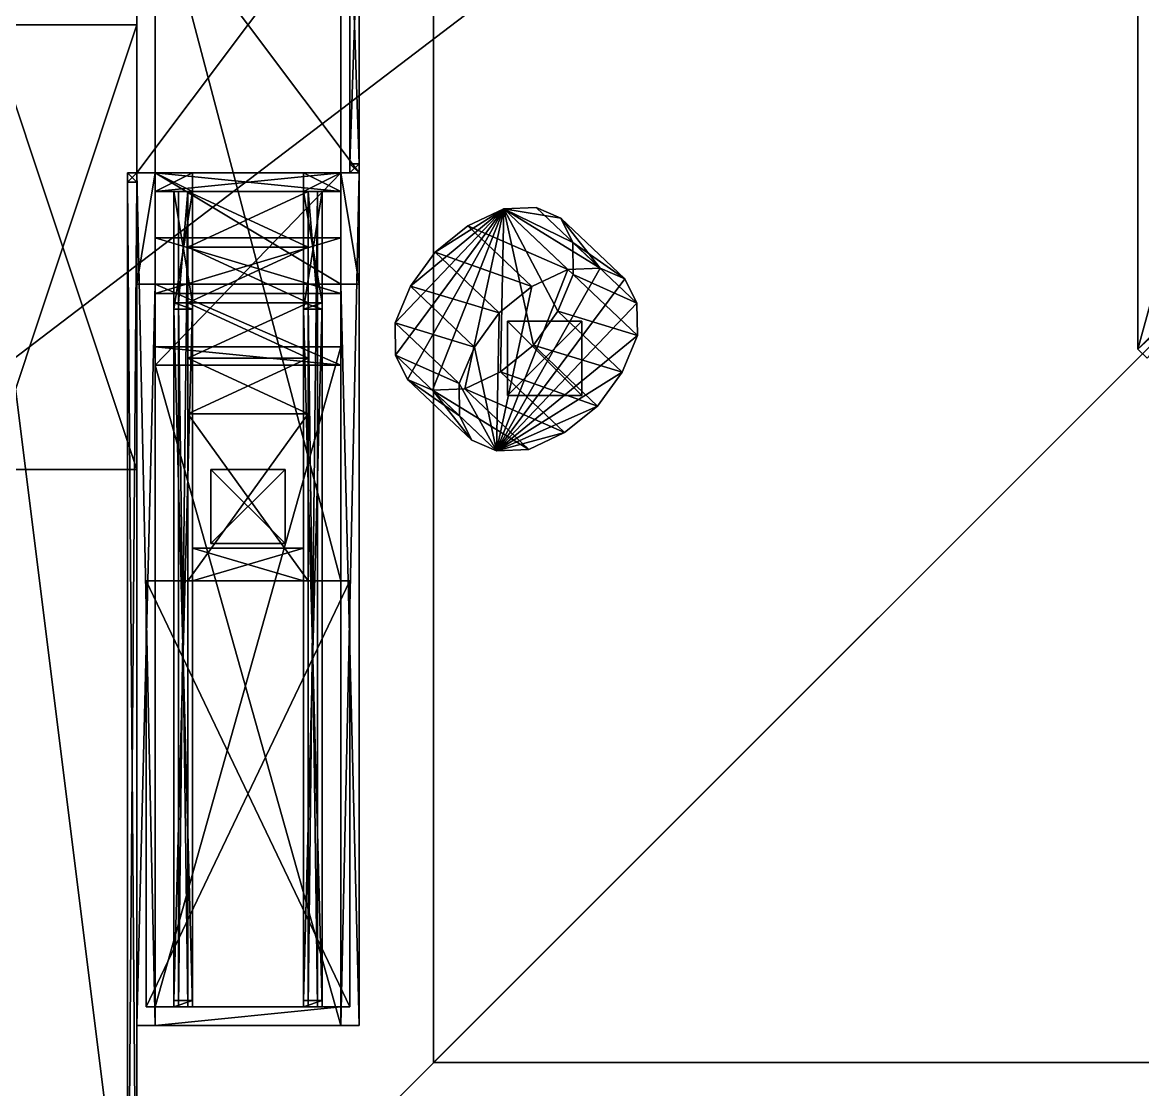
# Model space of a CAD drawing. Extents: x -6144 to 9632, y -5120 to 9632.
# Drawn here: x -1713.3 to -1230, y -3083.7 to -2623 of the extents above; entities that cross this region are included whole.
import ezdxf

# ---------------------------------------------------------------- set-up
doc = ezdxf.new("R2010")
doc.units = 0

msp = doc.modelspace()

# ---------------------------------------------------------------- meshes
at = {"layer": 'OBJECT001', "color": 50}
mesh = msp.add_polyface(dxfattribs=at)
corners = [(-2233, -1429, 4992), (-2233, -1429, -10688), (-2155, -1351, -10688), (-2155, -1351, 4992), (-2155, -3769, 4992), (-2155, -3769, -10688), (-2233, -3691, -10688), (-2233, -3691, 4992), (185, -3691, 4992), (185, -3691, -10688), (107, -3769, -10688), (107, -3769, 4992), (107, -1351, 4992), (107, -1351, -10688), (185, -1429, -10688), (185, -1429, 4992)]
mesh.append_faces([[corners[k] for k in face] for face in [(1, 3, 0), (5, 7, 4), (9, 11, 8), (13, 15, 12), (6, 0, 7), (14, 8, 15), (10, 4, 11), (2, 12, 3), (1, 13, 2), (11, 15, 8)]], dxfattribs={"vtx0": -1})
mesh.append_faces([[corners[k] for k in face] for face in [(1, 5, 10), (1, 10, 9), (1, 9, 14), (1, 14, 13), (11, 7, 0), (11, 0, 3), (11, 3, 12), (11, 12, 15)]], dxfattribs={"vtx0": -1, "vtx2": -1})
mesh.append_faces([[corners[k] for k in face] for face in [(1, 2, 3), (5, 6, 7), (9, 10, 11), (13, 14, 15), (6, 1, 0), (14, 9, 8), (10, 5, 4), (2, 13, 12), (1, 6, 5), (11, 4, 7)]], dxfattribs={"vtx2": -1})
at = {"layer": 'OBJECT019', "color": 50}
mesh = msp.add_polyface(dxfattribs=at)
corners = [(-1664, -2688, 5104), (-1656, -2688, 5104), (-1656, -2688, 5389.11084), (-1664, -2688, 5389.111328), (-1664, -3056.015381, 5104), (-1656, -3056.015381, 5104), (-1656, -2736.010742, 5424), (-1664, -2736.010498, 5424)]
mesh.append_faces([[corners[k] for k in face] for face in [(1, 3, 0), (0, 5, 1), (7, 2, 6), (4, 6, 5), (0, 7, 4), (1, 6, 2)]], dxfattribs={"vtx0": -1})
mesh.append_faces([[corners[k] for k in face] for face in [(1, 2, 3), (0, 4, 5), (7, 3, 2), (4, 7, 6), (0, 3, 7), (1, 5, 6)]], dxfattribs={"vtx2": -1})
at = {"layer": 'OBJECT020', "color": 50}
mesh = msp.add_polyface(dxfattribs=at)
corners = [(-1576, -3056.015625, 5104), (-1576, -2688, 5104), (-1576, -2688, 5389.110352), (-1576, -2736, 5424), (-1568, -2688, 5389.109375), (-1568, -2688, 5104), (-1568, -3056.015137, 5104), (-1568, -2736.011719, 5424)]
mesh.append_faces([[corners[k] for k in face] for face in [(1, 3, 0), (5, 7, 4), (1, 4, 2), (0, 5, 1), (2, 7, 3), (6, 3, 7)]], dxfattribs={"vtx0": -1})
mesh.append_faces([[corners[k] for k in face] for face in [(1, 2, 3), (5, 6, 7), (1, 5, 4), (0, 6, 5), (2, 4, 7), (6, 0, 3)]], dxfattribs={"vtx2": -1})
at = {"layer": 'OBJECT021', "color": 50}
mesh = msp.add_polyface(dxfattribs=at)
corners = [(-1656, -2771.019531, 5389), (-1656, -2688, 5389), (-1656, -2688, 5389.109863), (-1656, -2736, 5424), (-1576, -2688, 5389.109375), (-1576, -2688, 5389), (-1576, -2771.015381, 5389), (-1576, -2736.011719, 5424)]
mesh.append_faces([[corners[k] for k in face] for face in [(1, 3, 0), (5, 7, 4), (1, 4, 2), (0, 5, 1), (2, 7, 3), (6, 3, 7)]], dxfattribs={"vtx0": -1})
mesh.append_faces([[corners[k] for k in face] for face in [(1, 2, 3), (5, 6, 7), (1, 5, 4), (0, 6, 5), (2, 4, 7), (6, 0, 3)]], dxfattribs={"vtx2": -1})
at = {"layer": 'OBJECT043', "color": 50}
mesh = msp.add_polyface(dxfattribs=at)
corners = [(-1656, -3056.023438, 5104), (-1656, -3048, 5104), (-1656, -2763, 5389), (-1656, -2771.019287, 5389), (-1576, -3048, 5104), (-1576, -3056.015381, 5104), (-1576, -2771.015625, 5389), (-1576, -2763, 5389)]
mesh.append_faces([[corners[k] for k in face] for face in [(1, 3, 0), (5, 7, 4), (0, 4, 1), (2, 6, 3), (1, 7, 2), (5, 3, 6)]], dxfattribs={"vtx0": -1})
mesh.append_faces([[corners[k] for k in face] for face in [(1, 2, 3), (5, 6, 7), (0, 5, 4), (2, 7, 6), (1, 4, 7), (5, 0, 3)]], dxfattribs={"vtx2": -1})
at = {"layer": 'OBJECT065', "color": 50}
mesh = msp.add_polyface(dxfattribs=at)
corners = [(-1660, -3048, 5104), (-1660, -2864, 5104), (-1660, -2864, 5288), (-1572, -2864, 5288), (-1572, -2864, 5104), (-1572, -3048, 5104)]
mesh.append_faces([[corners[k] for k in face] for face in [(1, 2, 0), (4, 5, 3)]])
mesh.append_faces([[corners[k] for k in face] for face in [(1, 3, 2), (0, 4, 1), (5, 2, 3)]], dxfattribs={"vtx0": -1})
mesh.append_faces([[corners[k] for k in face] for face in [(1, 4, 3), (0, 5, 4), (5, 0, 2)]], dxfattribs={"vtx2": -1})
at = {"layer": 'OBJECT1025', "color": 50}
mesh = msp.add_polyface(dxfattribs=at)
corners = [(-1642, -2768, 5248), (-1642, -2768, 5224), (-1642, -2744, 5224), (-1642, -2744, 5248), (-1590, -2744, 5248), (-1590, -2744, 5224), (-1590, -2768, 5224), (-1590, -2768, 5248)]
mesh.append_faces([[corners[k] for k in face] for face in [(1, 3, 0), (5, 7, 4), (6, 0, 7), (2, 4, 3), (1, 5, 2), (3, 7, 0)]], dxfattribs={"vtx0": -1})
mesh.append_faces([[corners[k] for k in face] for face in [(1, 2, 3), (5, 6, 7), (6, 1, 0), (2, 5, 4), (1, 6, 5), (3, 4, 7)]], dxfattribs={"vtx2": -1})
at = {"layer": 'OBJECT1040', "color": 50}
mesh = msp.add_polyface(dxfattribs=at)
corners = [(-1648, -3048, 5106), (-1648, -3045.238281, 5106), (-1648, -2744, 5324), (-1648, -2746.765869, 5324), (-1640, -3045.230469, 5106), (-1640, -3048, 5106), (-1640, -2746.765625, 5324), (-1640, -2744, 5324)]
mesh.append_faces([[corners[k] for k in face] for face in [(1, 3, 0), (5, 7, 4), (0, 4, 1), (2, 6, 3), (1, 7, 2), (3, 5, 0)]], dxfattribs={"vtx0": -1})
mesh.append_faces([[corners[k] for k in face] for face in [(1, 2, 3), (5, 6, 7), (0, 5, 4), (2, 7, 6), (1, 4, 7), (3, 6, 5)]], dxfattribs={"vtx2": -1})
at = {"layer": 'OBJECT1045', "color": 50}
mesh = msp.add_polyface(dxfattribs=at)
corners = [(-1642, -2864, 5216), (-1642, -2864, 5192), (-1642, -2792, 5192), (-1642, -2792, 5216), (-1590, -2792, 5216), (-1590, -2792, 5192), (-1590, -2864, 5192), (-1590, -2864, 5216)]
mesh.append_faces([[corners[k] for k in face] for face in [(1, 3, 0), (5, 7, 4), (6, 0, 7), (2, 4, 3), (1, 5, 2), (3, 7, 0)]], dxfattribs={"vtx0": -1})
mesh.append_faces([[corners[k] for k in face] for face in [(1, 2, 3), (5, 6, 7), (6, 1, 0), (2, 5, 4), (1, 6, 5), (3, 4, 7)]], dxfattribs={"vtx2": -1})
at = {"layer": 'OBJECT1046', "color": 50}
mesh = msp.add_polyface(dxfattribs=at)
corners = [(-1592, -2696, 5376), (-1592, -2696, 5280), (-1592, -2688, 5280), (-1592, -2688, 5376), (-1576, -2688, 5376), (-1576, -2688, 5280), (-1576, -2696, 5280), (-1576, -2696, 5376)]
mesh.append_faces([[corners[k] for k in face] for face in [(1, 3, 0), (5, 7, 4), (6, 0, 7), (2, 4, 3), (1, 5, 2), (3, 7, 0)]], dxfattribs={"vtx0": -1})
mesh.append_faces([[corners[k] for k in face] for face in [(1, 2, 3), (5, 6, 7), (6, 1, 0), (2, 5, 4), (1, 6, 5), (3, 4, 7)]], dxfattribs={"vtx2": -1})
at = {"layer": 'OBJECT1111', "color": 50}
mesh = msp.add_polyface(dxfattribs=at)
corners = [(-1668, -3200, 5312), (-1668, -3200, 5280), (-1668, -2692, 5280), (-1668, -2692, 5312), (-1664, -2692, 5312), (-1664, -2692, 5280), (-1664, -3200, 5280), (-1664, -3200, 5312)]
mesh.append_faces([[corners[k] for k in face] for face in [(1, 3, 0), (5, 7, 4), (6, 0, 7), (2, 4, 3), (1, 5, 2), (3, 7, 0)]], dxfattribs={"vtx0": -1})
mesh.append_faces([[corners[k] for k in face] for face in [(1, 2, 3), (5, 6, 7), (6, 1, 0), (2, 5, 4), (1, 6, 5), (3, 4, 7)]], dxfattribs={"vtx2": -1})
at = {"layer": 'OBJECT1114', "color": 50}
mesh = msp.add_polyface(dxfattribs=at)
corners = [(-1232, -2764, 5296), (-1232, -2356, 5296), (-1232, -2356, 5304), (-1232, -2764, 5304), (-1144, -2444, 5280), (-1144, -2676, 5280), (-1144, -2676, 5288), (-1144, -2444, 5288)]
mesh.append_faces([[corners[k] for k in face] for face in [(1, 3, 0), (5, 7, 4), (0, 4, 1), (2, 6, 3), (1, 7, 2), (5, 3, 6)]], dxfattribs={"vtx0": -1})
mesh.append_faces([[corners[k] for k in face] for face in [(1, 2, 3), (5, 6, 7), (0, 5, 4), (2, 7, 6), (1, 4, 7), (5, 0, 3)]], dxfattribs={"vtx2": -1})
at = {"layer": 'OBJECT1121', "color": 50}
mesh = msp.add_polyface(dxfattribs=at)
corners = [(-1656, -2688, 5280), (-1656, -2696, 5280), (-1640, -2696, 5280), (-1640, -2688, 5280), (-1656, -2696, 5376), (-1656, -2688, 5376), (-1640, -2688, 5376), (-1640, -2696, 5376)]
mesh.append_faces([[corners[k] for k in face] for face in [(1, 3, 0), (5, 7, 4), (0, 4, 1), (2, 6, 3), (1, 7, 2), (3, 5, 0)]], dxfattribs={"vtx0": -1})
mesh.append_faces([[corners[k] for k in face] for face in [(1, 2, 3), (5, 6, 7), (0, 5, 4), (2, 7, 6), (1, 4, 7), (3, 6, 5)]], dxfattribs={"vtx2": -1})
at = {"layer": 'OBJECT1193', "color": 50}
mesh = msp.add_polyface(dxfattribs=at)
corners = [(-1668, -3200, 5316), (-1668, -3200, 5312), (-1668, -2692, 5312), (-1668, -2692, 5316), (-1664, -2692, 5316), (-1664, -2692, 5312), (-1664, -3200, 5312), (-1664, -3200, 5316)]
mesh.append_faces([[corners[k] for k in face] for face in [(1, 3, 0), (5, 7, 4), (6, 0, 7), (2, 4, 3), (1, 5, 2), (3, 7, 0)]], dxfattribs={"vtx0": -1})
mesh.append_faces([[corners[k] for k in face] for face in [(1, 2, 3), (5, 6, 7), (6, 1, 0), (2, 5, 4), (1, 6, 5), (3, 4, 7)]], dxfattribs={"vtx2": -1})
at = {"layer": 'OBJECT1244', "color": 50}
mesh = msp.add_polyface(dxfattribs=at)
corners = [(-1590, -3048, 5104), (-1590, -2696, 5104), (-1590, -2696, 5324), (-1590, -2744, 5324), (-1586, -2696, 5324), (-1586, -2696, 5104), (-1586, -3048, 5104), (-1586, -2744, 5324)]
mesh.append_faces([[corners[k] for k in face] for face in [(1, 3, 0), (5, 7, 4), (1, 4, 2), (0, 5, 1), (2, 7, 3), (3, 6, 0)]], dxfattribs={"vtx0": -1})
mesh.append_faces([[corners[k] for k in face] for face in [(1, 2, 3), (5, 6, 7), (1, 5, 4), (0, 6, 5), (2, 4, 7), (3, 7, 6)]], dxfattribs={"vtx2": -1})
at = {"layer": 'OBJECT1250', "color": 50}
mesh = msp.add_polyface(dxfattribs=at)
corners = [(-1522.476318, -2781.192139, 5379.050293), (-1536.441406, -2781.746094, 5391.761719), (-1508.802124, -2807.974121, 5421), (-1494.825806, -2807.429199, 5408.302246), (-1547.125977, -2777.105469, 5406.029297), (-1519.483887, -2803.331055, 5435.250488), (-1552.314453, -2766.671875, 5420.320313), (-1524.698364, -2792.858887, 5449.563965), (-1552.484375, -2752.71875, 5433.035156), (-1524.882202, -2778.922852, 5462.235352), (-1545.873047, -2736.928711, 5440.974609), (-1518.283081, -2763.141357, 5470.161133), (-1535.246094, -2722.210938, 5444.15625), (-1507.642578, -2748.395264, 5473.34375), (-1521.074219, -2710.830078, 5441), (-1493.467896, -2737, 5470.177246), (-1505.652344, -2703.425781, 5433.074219), (-1478.055908, -2729.611572, 5462.266113), (-1491.6875, -2702.878906, 5420.363281), (-1464.084473, -2729.071777, 5449.563965), (-1453.39502, -2733.714111, 5435.308105), (-1481, -2707.509033, 5406.07373), (-1507.06311, -2773.782715, 5371.123047), (-1492.880493, -2762.391846, 5367.952637), (-1482.255615, -2747.681641, 5371.132324), (-1475.644287, -2731.886963, 5379.083496), (-1475.812134, -2717.941895, 5391.783203), (-1448.182739, -2744.174316, 5421.01123), (-1448, -2758.128418, 5408.326172), (-1454.601929, -2773.923584, 5400.388184), (-1465.229614, -2788.649414, 5397.211914), (-1479.38916, -2800.021484, 5400.376953)]
mesh.append_faces([[corners[k] for k in face] for face in [(1, 3, 0), (1, 5, 2), (4, 7, 5), (6, 9, 7), (8, 11, 9), (10, 13, 11), (12, 15, 13), (14, 17, 15), (16, 19, 17), (19, 21, 20), (16, 21, 18), (2, 31, 3), (20, 26, 27), (27, 25, 28), (24, 28, 25), (29, 23, 30), (30, 22, 31), (0, 31, 22)]], dxfattribs={"vtx0": -1})
mesh.append_faces([[corners[k] for k in face] for face in [(16, 12, 10), (16, 10, 8), (16, 8, 6), (16, 6, 4), (16, 4, 1), (16, 1, 0), (16, 0, 22), (16, 22, 23), (16, 23, 24), (16, 24, 25), (16, 25, 26), (16, 26, 21), (2, 7, 9), (2, 9, 11), (2, 11, 13), (2, 13, 15), (2, 15, 17), (2, 17, 19), (2, 19, 20), (2, 20, 27), (2, 27, 28), (2, 28, 29), (2, 29, 30), (2, 30, 31)]], dxfattribs={"vtx0": -1, "vtx2": -1})
mesh.append_faces([[corners[k] for k in face] for face in [(1, 2, 3), (1, 4, 5), (4, 6, 7), (6, 8, 9), (8, 10, 11), (10, 12, 13), (12, 14, 15), (14, 16, 17), (16, 18, 19), (19, 18, 21), (16, 14, 12), (2, 5, 7), (20, 21, 26), (27, 26, 25), (24, 29, 28), (29, 24, 23), (30, 23, 22), (0, 3, 31)]], dxfattribs={"vtx2": -1})
at = {"layer": 'OBJECT1293', "color": 50}
mesh = msp.add_polyface(dxfattribs=at)
corners = [(-1664, -2688, 5316), (-1664, -2688, 5280), (-1664, -2692, 5280), (-1664, -2692, 5316), (-1668, -2692, 5280), (-1668, -2692, 5316), (-1668, -2688, 5280), (-1668, -2688, 5316)]
mesh.append_faces([[corners[k] for k in face] for face in [(1, 3, 0), (2, 5, 3), (1, 7, 6), (2, 6, 4), (0, 5, 7), (4, 7, 5)]], dxfattribs={"vtx0": -1})
mesh.append_faces([[corners[k] for k in face] for face in [(1, 2, 3), (2, 4, 5), (1, 0, 7), (2, 1, 6), (0, 3, 5), (4, 6, 7)]], dxfattribs={"vtx2": -1})
at = {"layer": 'OBJECT1311', "color": 50}
mesh = msp.add_polyface(dxfattribs=at)
corners = [(-1590, -2720, 5256), (-1642, -2720, 5256), (-1642, -2720, 5280), (-1590, -2720, 5280), (-1642, -2696, 5256), (-1590, -2696, 5256), (-1590, -2696, 5280), (-1642, -2696, 5280)]
mesh.append_faces([[corners[k] for k in face] for face in [(1, 3, 0), (5, 7, 4), (4, 0, 5), (2, 6, 3), (1, 7, 2), (5, 3, 6)]], dxfattribs={"vtx0": -1})
mesh.append_faces([[corners[k] for k in face] for face in [(1, 2, 3), (5, 6, 7), (4, 1, 0), (2, 7, 6), (1, 4, 7), (5, 0, 3)]], dxfattribs={"vtx2": -1})
at = {"layer": 'OBJECT1345', "color": 50}
mesh = msp.add_polyface(dxfattribs=at)
corners = [(-1140, -2680, 5288), (-1228, -2768, 5304), (-1232, -2764, 5304), (-1144, -2676, 5288), (-1144, -2676, 5280), (-1232, -2764, 5296), (-1228, -2768, 5296), (-1140, -2680, 5280)]
mesh.append_faces([[corners[k] for k in face] for face in [(1, 3, 0), (5, 7, 4), (4, 2, 5), (6, 0, 7), (3, 7, 0), (5, 1, 6)]], dxfattribs={"vtx0": -1})
mesh.append_faces([[corners[k] for k in face] for face in [(1, 2, 3), (5, 6, 7), (4, 3, 2), (6, 1, 0), (3, 4, 7), (5, 2, 1)]], dxfattribs={"vtx2": -1})
at = {"layer": 'OBJECT1403', "color": 50}
mesh = msp.add_polyface(dxfattribs=at)
corners = [(-1568, -2688, 5280), (-1572, -2688, 5280), (-1572, -2688, 5316), (-1568, -2688, 5316), (-1572, -2684, 5280), (-1568, -2684, 5280), (-1568, -2684, 5316), (-1572, -2684, 5316)]
mesh.append_faces([[corners[k] for k in face] for face in [(1, 3, 0), (5, 7, 4), (4, 0, 5), (2, 6, 3), (1, 7, 2), (5, 3, 6)]], dxfattribs={"vtx0": -1})
mesh.append_faces([[corners[k] for k in face] for face in [(1, 2, 3), (5, 6, 7), (4, 1, 0), (2, 7, 6), (1, 4, 7), (5, 0, 3)]], dxfattribs={"vtx2": -1})
at = {"layer": 'OBJECT1447', "color": 50}
mesh = msp.add_polyface(dxfattribs=at)
corners = [(-1642, -2744, 5324), (-1646, -2744, 5324), (-1646, -2696, 5324), (-1642, -2696, 5324), (-1646, -3048, 5104), (-1642, -3048, 5104), (-1646, -2696, 5104), (-1642, -2696, 5104)]
mesh.append_faces([[corners[k] for k in face] for face in [(1, 3, 0), (1, 5, 4), (2, 4, 6), (0, 7, 5), (3, 6, 7), (4, 7, 6)]], dxfattribs={"vtx0": -1})
mesh.append_faces([[corners[k] for k in face] for face in [(1, 2, 3), (1, 0, 5), (2, 1, 4), (0, 3, 7), (3, 2, 6), (4, 5, 7)]], dxfattribs={"vtx2": -1})
at = {"layer": 'OBJECT1471', "color": 50}
mesh = msp.add_polyface(dxfattribs=at)
corners = [(-1656, -2696, 5389), (-1656, -2696, 5376), (-1656, -2688, 5376), (-1656, -2688, 5389), (-1576, -2688, 5389), (-1576, -2688, 5376), (-1576, -2696, 5376), (-1576, -2696, 5389)]
mesh.append_faces([[corners[k] for k in face] for face in [(1, 3, 0), (5, 7, 4), (6, 0, 7), (2, 4, 3), (1, 5, 2), (3, 7, 0)]], dxfattribs={"vtx0": -1})
mesh.append_faces([[corners[k] for k in face] for face in [(1, 2, 3), (5, 6, 7), (6, 1, 0), (2, 5, 4), (1, 6, 5), (3, 4, 7)]], dxfattribs={"vtx2": -1})
at = {"layer": 'OBJECT1509', "color": 50}
mesh = msp.add_polyface(dxfattribs=at)
corners = [(-1572, -2684, 5312), (-1572, -2684, 5280), (-1572, -2564, 5280), (-1572, -2564, 5312), (-1568, -2564, 5312), (-1568, -2564, 5280), (-1568, -2684, 5280), (-1568, -2684, 5312)]
mesh.append_faces([[corners[k] for k in face] for face in [(1, 3, 0), (5, 7, 4), (6, 0, 7), (2, 4, 3), (1, 5, 2), (3, 7, 0)]], dxfattribs={"vtx0": -1})
mesh.append_faces([[corners[k] for k in face] for face in [(1, 2, 3), (5, 6, 7), (6, 1, 0), (2, 5, 4), (1, 6, 5), (3, 4, 7)]], dxfattribs={"vtx2": -1})
at = {"layer": 'OBJECT1527', "color": 50}
mesh = msp.add_polyface(dxfattribs=at)
corners = [(-1642, -2744, 5264), (-1642, -2744, 5240), (-1642, -2720, 5240), (-1642, -2720, 5264), (-1590, -2720, 5264), (-1590, -2720, 5240), (-1590, -2744, 5240), (-1590, -2744, 5264)]
mesh.append_faces([[corners[k] for k in face] for face in [(1, 3, 0), (5, 7, 4), (6, 0, 7), (2, 4, 3), (1, 5, 2), (3, 7, 0)]], dxfattribs={"vtx0": -1})
mesh.append_faces([[corners[k] for k in face] for face in [(1, 2, 3), (5, 6, 7), (6, 1, 0), (2, 5, 4), (1, 6, 5), (3, 4, 7)]], dxfattribs={"vtx2": -1})
at = {"layer": 'OBJECT1588', "color": 50}
mesh = msp.add_polyface(dxfattribs=at)
corners = [(-1632, -2848, 5220), (-1632, -2848, 5216), (-1632, -2816, 5216), (-1632, -2816, 5220), (-1600, -2816, 5220), (-1600, -2816, 5216), (-1600, -2848, 5216), (-1600, -2848, 5220)]
mesh.append_faces([[corners[k] for k in face] for face in [(1, 3, 0), (5, 7, 4), (6, 0, 7), (2, 4, 3), (1, 5, 2), (3, 7, 0)]], dxfattribs={"vtx0": -1})
mesh.append_faces([[corners[k] for k in face] for face in [(1, 2, 3), (5, 6, 7), (6, 1, 0), (2, 5, 4), (1, 6, 5), (3, 4, 7)]], dxfattribs={"vtx2": -1})
at = {"layer": 'OBJECT1595', "color": 50}
mesh = msp.add_polyface(dxfattribs=at)
corners = [(-1592, -2746.765625, 5324), (-1592, -2696, 5324), (-1592, -2696, 5326), (-1592, -2744, 5326), (-1584, -2696, 5326), (-1584, -2696, 5324), (-1584, -2746.768311, 5324), (-1584, -2744, 5326)]
mesh.append_faces([[corners[k] for k in face] for face in [(1, 3, 0), (5, 7, 4), (1, 4, 2), (0, 5, 1), (2, 7, 3), (3, 6, 0)]], dxfattribs={"vtx0": -1})
mesh.append_faces([[corners[k] for k in face] for face in [(1, 2, 3), (5, 6, 7), (1, 5, 4), (0, 6, 5), (2, 4, 7), (3, 7, 6)]], dxfattribs={"vtx2": -1})
at = {"layer": 'OBJECT1610', "color": 50}
mesh = msp.add_polyface(dxfattribs=at)
corners = [(-1572, -2684, 5316), (-1572, -2684, 5312), (-1572, -2564, 5312), (-1572, -2564, 5316), (-1568, -2564, 5316), (-1568, -2564, 5312), (-1568, -2684, 5312), (-1568, -2684, 5316)]
mesh.append_faces([[corners[k] for k in face] for face in [(1, 3, 0), (5, 7, 4), (6, 0, 7), (2, 4, 3), (1, 5, 2), (3, 7, 0)]], dxfattribs={"vtx0": -1})
mesh.append_faces([[corners[k] for k in face] for face in [(1, 2, 3), (5, 6, 7), (6, 1, 0), (2, 5, 4), (1, 6, 5), (3, 4, 7)]], dxfattribs={"vtx2": -1})
at = {"layer": 'OBJECT1658', "color": 50}
mesh = msp.add_polyface(dxfattribs=at)
corners = [(-1648, -2746.765625, 5324), (-1648, -2696, 5324), (-1648, -2696, 5326), (-1648, -2744, 5326), (-1640, -2696, 5326), (-1640, -2696, 5324), (-1640, -2746.768311, 5324), (-1640, -2744, 5326)]
mesh.append_faces([[corners[k] for k in face] for face in [(1, 3, 0), (5, 7, 4), (1, 4, 2), (0, 5, 1), (2, 7, 3), (3, 6, 0)]], dxfattribs={"vtx0": -1})
mesh.append_faces([[corners[k] for k in face] for face in [(1, 2, 3), (5, 6, 7), (1, 5, 4), (0, 6, 5), (2, 4, 7), (3, 7, 6)]], dxfattribs={"vtx2": -1})
at = {"layer": 'OBJECT181', "color": 50}
mesh = msp.add_polyface(dxfattribs=at)
corners = [(-2304, -1280, -11360), (2304, -1280, -11360), (2304, -1280, -11328), (-2304, -1280, -11328), (-2304, -4224, -11360), (2304, -4224, -11360), (-2304, -4224, -11328), (2304, -4224, -11328)]
mesh.append_faces([[corners[k] for k in face] for face in [(1, 3, 0), (0, 5, 1), (3, 7, 6), (0, 6, 4), (1, 7, 2), (4, 7, 5)]], dxfattribs={"vtx0": -1})
mesh.append_faces([[corners[k] for k in face] for face in [(1, 2, 3), (0, 4, 5), (3, 2, 7), (0, 3, 6), (1, 5, 7), (4, 6, 7)]], dxfattribs={"vtx2": -1})
at = {"layer": 'OBJECT192', "color": 50}
mesh = msp.add_polyface(dxfattribs=at)
corners = [(-1656, -2696, 5280), (-1656, -2696, 5104), (-1656, -2688, 5104), (-1656, -2688, 5280), (-1576, -2688, 5280), (-1576, -2688, 5104), (-1576, -2696, 5104), (-1576, -2696, 5280)]
mesh.append_faces([[corners[k] for k in face] for face in [(1, 3, 0), (5, 7, 4), (6, 0, 7), (2, 4, 3), (1, 5, 2), (3, 7, 0)]], dxfattribs={"vtx0": -1})
mesh.append_faces([[corners[k] for k in face] for face in [(1, 2, 3), (5, 6, 7), (6, 1, 0), (2, 5, 4), (1, 6, 5), (3, 4, 7)]], dxfattribs={"vtx2": -1})
at = {"layer": 'OBJECT353', "color": 50}
mesh = msp.add_polyface(dxfattribs=at)
corners = [(-1536, -3072, 5104), (-1536, -2048, 5104), (-1152, -2432, 5168), (-1152, -2688, 5168), (-896, -2688, 5168), (-896, -2432, 5168), (-512, -2048, 5104), (-512, -3072, 5104)]
mesh.append_faces([[corners[k] for k in face] for face in [(1, 3, 0), (5, 7, 4), (0, 6, 1), (2, 4, 3), (3, 7, 0), (5, 1, 6)]], dxfattribs={"vtx0": -1})
mesh.append_faces([[corners[k] for k in face] for face in [(1, 2, 3), (5, 6, 7), (0, 7, 6), (2, 5, 4), (3, 4, 7), (5, 2, 1)]], dxfattribs={"vtx2": -1})
at = {"layer": 'OBJECT354', "color": 50}
mesh = msp.add_polyface(dxfattribs=at)
corners = [(-2155, -3691, 5104), (-2155, -3691, 4992), (-2155, -1429, 4992), (-2155, -1429, 5104), (107, -1429, 5104), (107, -1429, 4992), (107, -3691, 4992), (107, -3691, 5104)]
mesh.append_faces([[corners[k] for k in face] for face in [(1, 3, 0), (5, 7, 4), (6, 0, 7), (2, 4, 3), (1, 5, 2), (3, 7, 0)]], dxfattribs={"vtx0": -1})
mesh.append_faces([[corners[k] for k in face] for face in [(1, 2, 3), (5, 6, 7), (6, 1, 0), (2, 5, 4), (1, 6, 5), (3, 4, 7)]], dxfattribs={"vtx2": -1})
at = {"layer": 'OBJECT355', "color": 50}
mesh = msp.add_polyface(dxfattribs=at)
corners = [(-6144, -5120, 9664), (-6144, -5120, 9408), (-6144, 3840, 9408), (-6144, 3840, 9664), (2560, 3840, 9664), (2560, 3840, 9408), (2560, -5120, 9408), (2560, -5120, 9664)]
mesh.append_faces([[corners[k] for k in face] for face in [(1, 3, 0), (5, 7, 4), (6, 0, 7), (2, 4, 3), (1, 5, 2), (3, 7, 0)]], dxfattribs={"vtx0": -1})
mesh.append_faces([[corners[k] for k in face] for face in [(1, 2, 3), (5, 6, 7), (6, 1, 0), (2, 5, 4), (1, 6, 5), (3, 4, 7)]], dxfattribs={"vtx2": -1})
at = {"layer": 'OBJECT356', "color": 50}
mesh = msp.add_polyface(dxfattribs=at)
corners = [(2560, -5120, -11616), (-6144, -5120, -11616), (-6144, -5120, -11360), (2560, -5120, -11360), (-6144, 3840, -11616), (2560, 3840, -11616), (2560, 3840, -11360), (-6144, 3840, -11360)]
mesh.append_faces([[corners[k] for k in face] for face in [(1, 3, 0), (5, 7, 4), (4, 0, 5), (2, 6, 3), (1, 7, 2), (5, 3, 6)]], dxfattribs={"vtx0": -1})
mesh.append_faces([[corners[k] for k in face] for face in [(1, 2, 3), (5, 6, 7), (4, 1, 0), (2, 7, 6), (1, 4, 7), (5, 0, 3)]], dxfattribs={"vtx2": -1})
at = {"layer": 'OBJECT541', "color": 50}
mesh = msp.add_polyface(dxfattribs=at)
corners = [(-1664, -2688, 5280), (-1664, -2688, 5272), (-1664, -2560, 5272), (-1664, -2560, 5280), (-1568, -2560, 5280), (-1568, -2560, 5272), (-1568, -2688, 5272), (-1568, -2688, 5280)]
mesh.append_faces([[corners[k] for k in face] for face in [(1, 3, 0), (5, 7, 4), (6, 0, 7), (2, 4, 3), (1, 5, 2), (3, 7, 0)]], dxfattribs={"vtx0": -1})
mesh.append_faces([[corners[k] for k in face] for face in [(1, 2, 3), (5, 6, 7), (6, 1, 0), (2, 5, 4), (1, 6, 5), (3, 4, 7)]], dxfattribs={"vtx2": -1})
at = {"layer": 'OBJECT563', "color": 50}
mesh = msp.add_polyface(dxfattribs=at)
corners = [(-1824, -3200, 5280), (-1824, -3200, 5272), (-1824, -1920, 5272), (-1824, -1920, 5280), (-1664, -1920, 5280), (-1664, -1920, 5272), (-1664, -3200, 5272), (-1664, -3200, 5280)]
mesh.append_faces([[corners[k] for k in face] for face in [(1, 3, 0), (5, 7, 4), (6, 0, 7), (2, 4, 3), (1, 5, 2), (3, 7, 0)]], dxfattribs={"vtx0": -1})
mesh.append_faces([[corners[k] for k in face] for face in [(1, 2, 3), (5, 6, 7), (6, 1, 0), (2, 5, 4), (1, 6, 5), (3, 4, 7)]], dxfattribs={"vtx2": -1})
at = {"layer": 'OBJECT636', "color": 50}
mesh = msp.add_polyface(dxfattribs=at)
corners = [(-1640, -2864, 5288), (-1640, -2864, 5216), (-1640, -2850, 5216), (-1640, -2850, 5288), (-1592, -2850, 5288), (-1592, -2850, 5216), (-1592, -2864, 5216), (-1592, -2864, 5288)]
mesh.append_faces([[corners[k] for k in face] for face in [(1, 3, 0), (5, 7, 4), (6, 0, 7), (2, 4, 3), (1, 5, 2), (3, 7, 0)]], dxfattribs={"vtx0": -1})
mesh.append_faces([[corners[k] for k in face] for face in [(1, 2, 3), (5, 6, 7), (6, 1, 0), (2, 5, 4), (1, 6, 5), (3, 4, 7)]], dxfattribs={"vtx2": -1})
at = {"layer": 'OBJECT733', "color": 50}
mesh = msp.add_polyface(dxfattribs=at)
corners = [(-1576, -2740, 5184), (-1656, -2740, 5184), (-1656, -2740, 5388), (-1576, -2740, 5388), (-1656, -2716, 5184), (-1576, -2716, 5184), (-1576, -2716, 5388), (-1656, -2716, 5388)]
mesh.append_faces([[corners[k] for k in face] for face in [(1, 3, 0), (5, 7, 4), (4, 0, 5), (2, 6, 3), (1, 7, 2), (5, 3, 6)]], dxfattribs={"vtx0": -1})
mesh.append_faces([[corners[k] for k in face] for face in [(1, 2, 3), (5, 6, 7), (4, 1, 0), (2, 7, 6), (1, 4, 7), (5, 0, 3)]], dxfattribs={"vtx2": -1})
at = {"layer": 'OBJECT734', "color": 50}
mesh = msp.add_polyface(dxfattribs=at)
corners = [(-5888, -4864, -320), (-5888, -4864, -576), (-5888, 3584, -576), (-5888, 3584, -320), (2304, 3584, -320), (2304, 3584, -576), (2304, -4864, -576), (2304, -4864, -320)]
mesh.append_faces([[corners[k] for k in face] for face in [(1, 3, 0), (5, 7, 4), (6, 0, 7), (2, 4, 3), (1, 5, 2), (3, 7, 0)]], dxfattribs={"vtx0": -1})
mesh.append_faces([[corners[k] for k in face] for face in [(1, 2, 3), (5, 6, 7), (6, 1, 0), (2, 5, 4), (1, 6, 5), (3, 4, 7)]], dxfattribs={"vtx2": -1})
at = {"layer": 'OBJECT850', "color": 50}
mesh = msp.add_polyface(dxfattribs=at)
corners = [(-1728, -2816, 5184), (-1728, -2816, 5104), (-1728, -2624, 5104), (-1728, -2624, 5184), (-1664, -2624, 5184), (-1664, -2624, 5104), (-1664, -2816, 5104), (-1664, -2816, 5184)]
mesh.append_faces([[corners[k] for k in face] for face in [(1, 3, 0), (5, 7, 4), (6, 0, 7), (2, 4, 3), (1, 5, 2), (3, 7, 0)]], dxfattribs={"vtx0": -1})
mesh.append_faces([[corners[k] for k in face] for face in [(1, 2, 3), (5, 6, 7), (6, 1, 0), (2, 5, 4), (1, 6, 5), (3, 4, 7)]], dxfattribs={"vtx2": -1})
at = {"layer": 'OBJECT854', "color": 50}
mesh = msp.add_polyface(dxfattribs=at)
corners = [(-1656, -2560, 5208), (-1576, -2560, 5208), (-1576, -2560, 5389), (-1656, -2560, 5389), (-1656, -2864, 5208), (-1576, -2864, 5208), (-1656, -2864, 5389), (-1576, -2864, 5389)]
mesh.append_faces([[corners[k] for k in face] for face in [(1, 3, 0), (0, 5, 1), (3, 7, 6), (0, 6, 4), (1, 7, 2), (4, 7, 5)]], dxfattribs={"vtx0": -1})
mesh.append_faces([[corners[k] for k in face] for face in [(1, 2, 3), (0, 4, 5), (3, 2, 7), (0, 3, 6), (1, 5, 7), (4, 6, 7)]], dxfattribs={"vtx2": -1})
at = {"layer": 'OBJECT864', "color": 50}
mesh = msp.add_polyface(dxfattribs=at)
corners = [(-2368, -3264, -11263.597656), (-2368, -3264, -11327.597656), (-2368, -1216, -11327.597656), (-2368, -1216, -11263.599609), (320, -1216, -11263.597656), (320, -1216, -11327.597656), (320, -3264, -11327.597656), (320, -3264, -11263.599609)]
mesh.append_faces([[corners[k] for k in face] for face in [(1, 3, 0), (5, 7, 4), (6, 0, 7), (2, 4, 3), (1, 5, 2), (3, 7, 0)]], dxfattribs={"vtx0": -1})
mesh.append_faces([[corners[k] for k in face] for face in [(1, 2, 3), (5, 6, 7), (6, 1, 0), (2, 5, 4), (1, 6, 5), (3, 4, 7)]], dxfattribs={"vtx2": -1})
at = {"layer": 'OBJECT902', "color": 50}
mesh = msp.add_polyface(dxfattribs=at)
corners = [(-4608, -3584, -10496), (-4608, -3584, -11336), (-4608, 2816, -11336), (-4608, 2816, -10496), (256, 2816, -10496), (256, 2816, -11336), (256, -3584, -11336), (256, -3584, -10496)]
mesh.append_faces([[corners[k] for k in face] for face in [(1, 3, 0), (5, 7, 4), (6, 0, 7), (2, 4, 3), (1, 5, 2), (3, 7, 0)]], dxfattribs={"vtx0": -1})
mesh.append_faces([[corners[k] for k in face] for face in [(1, 2, 3), (5, 6, 7), (6, 1, 0), (2, 5, 4), (1, 6, 5), (3, 4, 7)]], dxfattribs={"vtx2": -1})
at = {"layer": 'OBJECT917', "color": 50}
mesh = msp.add_polyface(dxfattribs=at)
corners = [(-1504, -2784, 5437), (-1504, -2752, 5437), (-1472, -2752, 5437), (-1472, -2784, 5437), (-1504, -2752, 5404), (-1504, -2784, 5404), (-1472, -2784, 5404), (-1472, -2752, 5404)]
mesh.append_faces([[corners[k] for k in face] for face in [(1, 3, 0), (1, 5, 4), (3, 7, 6), (0, 6, 5), (2, 4, 7), (5, 7, 4)]], dxfattribs={"vtx0": -1})
mesh.append_faces([[corners[k] for k in face] for face in [(1, 2, 3), (1, 0, 5), (3, 2, 7), (0, 3, 6), (2, 1, 4), (5, 6, 7)]], dxfattribs={"vtx2": -1})
at = {"layer": 'OBJECT956', "color": 50}
mesh = msp.add_polyface(dxfattribs=at)
corners = [(-1642, -2768, 5208), (-1642, -2792, 5208), (-1590, -2792, 5208), (-1590, -2768, 5208), (-1642, -2792, 5232), (-1642, -2768, 5232), (-1590, -2768, 5232), (-1590, -2792, 5232)]
mesh.append_faces([[corners[k] for k in face] for face in [(1, 3, 0), (5, 7, 4), (0, 4, 1), (2, 6, 3), (1, 7, 2), (3, 5, 0)]], dxfattribs={"vtx0": -1})
mesh.append_faces([[corners[k] for k in face] for face in [(1, 2, 3), (5, 6, 7), (0, 5, 4), (2, 7, 6), (1, 4, 7), (3, 6, 5)]], dxfattribs={"vtx2": -1})
at = {"layer": 'OBJECT983', "color": 50}
mesh = msp.add_polyface(dxfattribs=at)
corners = [(-1592, -3048, 5106), (-1592, -2746.769531, 5324), (-1584, -2746.765625, 5324), (-1584, -3048, 5106), (-1592, -2744, 5324), (-1592, -3045.243896, 5106), (-1584, -3045.238281, 5106), (-1584, -2744, 5324)]
mesh.append_faces([[corners[k] for k in face] for face in [(1, 3, 0), (1, 5, 4), (3, 7, 6), (0, 6, 5), (1, 7, 2), (5, 7, 4)]], dxfattribs={"vtx0": -1})
mesh.append_faces([[corners[k] for k in face] for face in [(1, 2, 3), (1, 0, 5), (3, 2, 7), (0, 3, 6), (1, 4, 7), (5, 6, 7)]], dxfattribs={"vtx2": -1})

doc.saveas('drawing.dxf')
